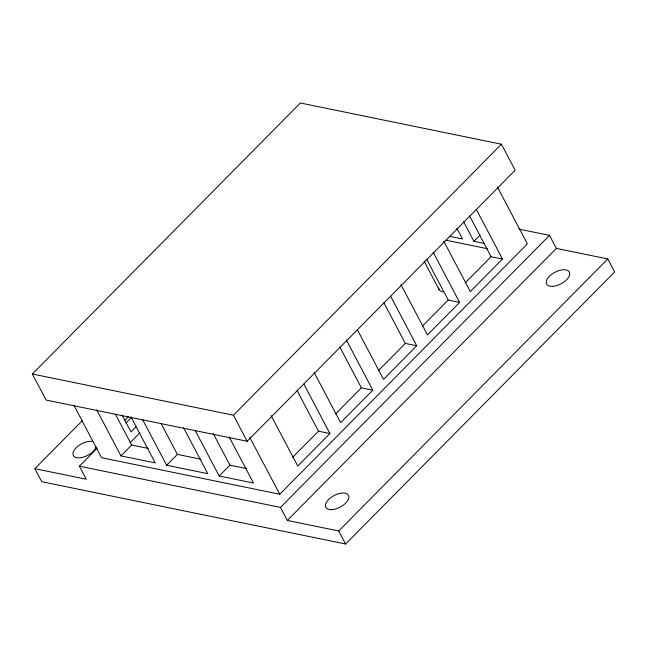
<?xml version="1.0" encoding="UTF-8"?>
<svg xmlns="http://www.w3.org/2000/svg" width="647" height="647" viewBox="0 0 647 647"><rect width="100%" height="100%" fill="white"/><g stroke="black" fill="none" stroke-linecap="round" stroke-linejoin="round"><path stroke-width="0.97" d="M32.35 374.006L300.378 102.994L501.441 144.216L515.174 170.266L247.146 441.27L46.083 400.048L32.35 374.006L233.413 415.228L247.146 441.27M518.959 229.111L549.505 235.379L556.371 248.399L607.784 258.937L614.65 271.966L345.595 544.006L41.715 481.708L34.849 468.679L82.412 420.59M34.849 468.679L86.261 479.225L79.395 466.196L97.139 448.25M124.831 420.259L128.373 416.668M125.833 423.154L131.43 417.501M135.862 426.907L130.969 431.856L122.121 415.083M130.063 442.75L139.987 432.714M96.743 409.963L120.949 455.876L131.673 445.039L148.317 448.452M142.445 419.329L166.651 465.242L177.367 454.404L200.869 459.224M233.413 415.228L501.441 144.216M195.459 430.991L219.196 476.014L229.92 465.177L246.564 468.59M463.592 221.727L473.919 241.307L479.945 235.209M292.622 457.348L318.494 431.193L329.913 433.539L297.757 466.05L271.222 415.722M335.502 413.991L361.366 387.844L372.793 390.181L340.637 422.701L314.102 372.373M378.446 370.569L405.313 343.403L416.741 345.749L383.509 379.344L357.443 329.897M422.329 326.201L448.193 300.046L459.621 302.392L427.457 334.903L400.93 284.583M465.201 282.852L491.073 256.697L502.493 259.043L470.337 291.554L443.802 241.226M73.92 405.313L101.539 457.704L279.755 494.235L527.37 243.87L497.406 187.048M79.395 466.196L280.458 507.418L549.505 235.379M280.458 507.418L287.325 520.439L556.371 248.399M287.325 520.439L338.729 530.985L607.784 258.937M449.762 236.357L462.492 238.961L456.863 228.286M473.919 241.307L484.385 243.45M445.848 240.199L487.409 248.715M120.949 455.876L155.223 462.904L131.017 416.992M166.651 465.242L207.776 473.677L183.57 427.764M219.196 476.014L253.47 483.042L229.264 437.129M476.427 209.596L502.493 259.043M469.657 216.082L491.073 256.697M433.086 252.063L459.621 302.392M426.777 259.439L448.193 300.046M424.117 261.153L439.143 289.654M390.675 296.302L416.741 345.749M383.906 302.788L405.313 343.403M346.258 339.853L372.793 390.181M339.958 347.229L361.366 387.844M303.847 384.092L329.913 433.539M297.078 390.578L318.494 431.193M338.729 530.985L345.595 544.006M249.791 437.412L279.755 494.235M213.162 433.393L229.92 465.177M161.079 423.502L177.367 454.404M115.376 414.137L131.673 445.039M96.112 447.02A12.827 6.527 -27.8 0 1 80.05 457.801A12.827 6.527 -27.8 0 1 74.842 449.244A12.827 6.527 -27.8 0 1 92.715 441.44M443.963 291.805A12.827 6.527 -27.8 0 1 438.65 288.004M331.596 509.634A12.827 6.527 -27.8 0 0 348.887 496.823A12.827 6.527 -27.8 0 0 330.949 497.527A12.827 6.527 -27.8 0 0 331.596 509.634M552.417 286.362A12.827 6.527 -27.8 0 0 569.708 273.552A12.827 6.527 -27.8 0 0 551.77 274.255A12.827 6.527 -27.8 0 0 552.417 286.362"/></g></svg>
